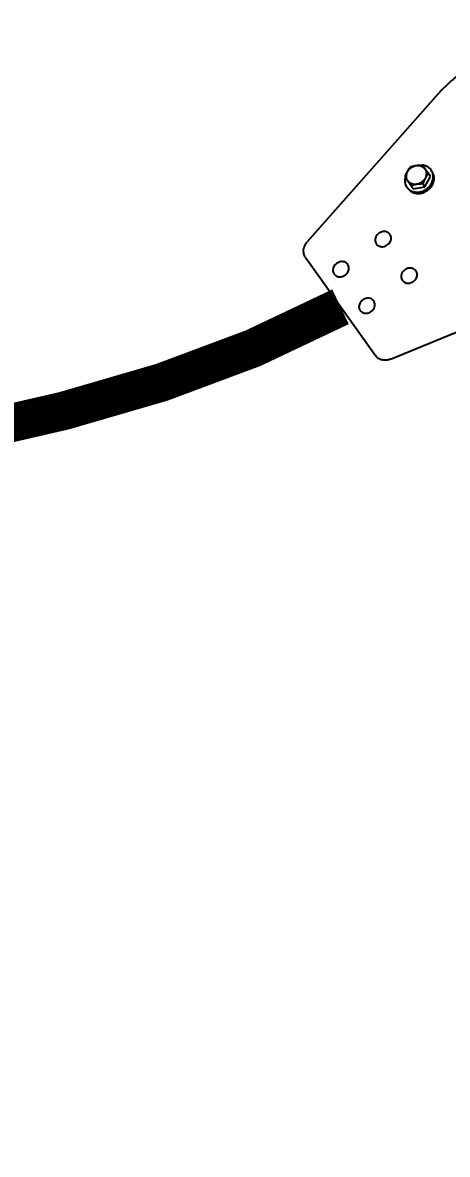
# Model space of a CAD drawing. Header units: feet. Extents: x 2321988 to 2329858, y 6722724 to 6730499.
# Drawn here: x 2326115.304 to 2326116.498, y 6726916.07 to 6726919.256 of the extents above; entities that cross this region are included whole.
import ezdxf

# ---------------------------------------------------------------- set-up
doc = ezdxf.new("R2010")
doc.units = ezdxf.units.FT
doc.header["$MEASUREMENT"] = 0
doc.header["$PDSIZE"] = 5
doc.layers.add('BESS Dimensions', color=3, linetype='Continuous')
doc.layers.add('C-BESS-EQUIPMENT', color=255, linetype='Continuous')
doc.styles.add('TG_DIMS', font='arial.ttf')
doc.dimstyles.new('TG-PROPOSED-ANNO', dxfattribs={"dimtxt": 0.1, "dimasz": 0.1, "dimexe": 0.05, "dimexo": 0.05, "dimgap": 0.02, "dimtad": 0, "dimtih": 1, "dimtoh": 1, "dimdsep": 46, "dimtxsty": 'TG_DIMS', "dimcen": 0, "dimclrd": 256, "dimclre": 256, "dimclrt": 256, "dimaunit": 1, "dimadec": 6, "dimazin": 2, "dimtfac": 1, "dimtofl": 0, "dimtmove": 1, "dimatfit": 3, "dimfxl": 1, "dimtolj": 1, "dimtzin": 0, "dimarcsym": 0})

# ---------------------------------------------------------------- blocks, each defined once
blk = doc.blocks.new('Midpoint Site Plan$0$141KV BREAKER')
at = {"linetype": 'Continuous'}
for p, q in [((66.97, 37.33), (62.917, 37.33)), ((62.521, 36.98), (61.018, 30.482)), ((68.885, 30.478), (67.382, 36.976)), ((66.767, 33.018), (66.589, 32.664)), ((66.767, 33.018), (67.245, 33.018)), ((66.877, 33.164), (66.932, 33.164)), ((66.589, 32.664), (66.767, 32.31)), ((66.589, 32.664), (66.714, 32.664)), ((66.767, 32.31), (67.245, 32.31)), ((66.877, 32.164), (66.932, 32.164))]:
    blk.add_line(p, q, dxfattribs=at)
for points, start_tangent, end_tangent in [([(62.521, 36.98), (62.576, 37.12), (62.667, 37.232), (62.785, 37.305), (62.917, 37.33)], (0.225394, 0.974268), (1, 0)), ([(66.97, 37.33), (67.061, 37.319), (67.149, 37.286), (67.229, 37.233), (67.296, 37.161), (67.348, 37.074), (67.382, 36.976)], (1, 0), (0.225394, -0.974268)), ([(64.455, 36.866), (64.421, 36.863), (64.354, 36.84), (64.296, 36.797), (64.25, 36.736), (64.221, 36.664), (64.211, 36.584)], (-1, 0), (0, -1)), ([(64.699, 36.584), (64.689, 36.664), (64.66, 36.736), (64.615, 36.797), (64.556, 36.84), (64.49, 36.863), (64.455, 36.866)], (0, 1), (-1, 0)), ([(65.97, 36.866), (65.936, 36.863), (65.869, 36.84), (65.811, 36.797), (65.765, 36.736), (65.736, 36.664), (65.727, 36.584)], (-1, 0), (0, -1)), ([(66.214, 36.584), (66.204, 36.664), (66.175, 36.736), (66.13, 36.797), (66.072, 36.84), (66.005, 36.863), (65.97, 36.866)], (0, 1), (-1, 0)), ([(64.211, 36.584), (64.221, 36.505), (64.25, 36.432), (64.296, 36.372), (64.354, 36.328), (64.421, 36.306), (64.455, 36.303)], (0, -1), (1, 0)), ([(64.455, 36.303), (64.49, 36.306), (64.556, 36.328), (64.615, 36.372), (64.66, 36.432), (64.689, 36.505), (64.699, 36.584)], (1, 0), (0, 1)), ([(65.727, 36.584), (65.736, 36.505), (65.765, 36.432), (65.811, 36.372), (65.869, 36.328), (65.936, 36.306), (65.97, 36.303)], (0, -1), (1, 0)), ([(65.97, 36.303), (66.005, 36.306), (66.072, 36.328), (66.13, 36.372), (66.175, 36.432), (66.204, 36.505), (66.214, 36.584)], (1, 0), (0, 1)), ([(64.455, 35.116), (64.421, 35.113), (64.354, 35.091), (64.296, 35.047), (64.25, 34.987), (64.221, 34.914), (64.211, 34.835)], (-1, 0), (0, -1)), ([(64.211, 34.835), (64.221, 34.755), (64.25, 34.683), (64.296, 34.622), (64.354, 34.579), (64.421, 34.556), (64.455, 34.553)], (0, -1), (1, 0)), ([(64.699, 34.835), (64.689, 34.914), (64.66, 34.987), (64.615, 35.047), (64.556, 35.091), (64.49, 35.113), (64.455, 35.116)], (0, 1), (-1, 0)), ([(64.455, 34.553), (64.49, 34.556), (64.556, 34.579), (64.615, 34.622), (64.66, 34.683), (64.689, 34.755), (64.699, 34.835)], (1, 0), (0, 1)), ([(65.97, 35.116), (65.936, 35.113), (65.869, 35.091), (65.811, 35.047), (65.765, 34.987), (65.736, 34.914), (65.727, 34.835)], (-1, 0), (0, -1)), ([(65.727, 34.835), (65.736, 34.755), (65.765, 34.683), (65.811, 34.622), (65.869, 34.579), (65.936, 34.556), (65.97, 34.553)], (0, -1), (1, 0)), ([(66.214, 34.835), (66.204, 34.914), (66.175, 34.987), (66.13, 35.047), (66.072, 35.091), (66.005, 35.113), (65.97, 35.116)], (0, 1), (-1, 0)), ([(65.97, 34.553), (66.005, 34.556), (66.072, 34.579), (66.13, 34.622), (66.175, 34.683), (66.204, 34.755), (66.214, 34.835)], (1, 0), (0, 1)), ([(66.877, 33.164), (66.815, 33.159), (66.755, 33.144), (66.697, 33.119), (66.643, 33.084), (66.593, 33.042), (66.55, 32.991), (66.513, 32.934), (66.483, 32.872), (66.461, 32.805), (66.448, 32.735), (66.444, 32.664), (66.448, 32.593), (66.461, 32.523), (66.483, 32.456), (66.513, 32.394), (66.55, 32.337), (66.593, 32.286), (66.643, 32.243), (66.697, 32.209), (66.755, 32.184), (66.815, 32.169), (66.877, 32.164)], (-1, 0), (1, 0)), ([(66.932, 33.164), (66.87, 33.159), (66.81, 33.144), (66.752, 33.119), (66.698, 33.084), (66.648, 33.042), (66.605, 32.991), (66.568, 32.934), (66.538, 32.872), (66.516, 32.805), (66.503, 32.735), (66.499, 32.664), (66.503, 32.593), (66.516, 32.523), (66.538, 32.456), (66.568, 32.394), (66.605, 32.337), (66.648, 32.286), (66.698, 32.243), (66.752, 32.209), (66.81, 32.184), (66.87, 32.169), (66.932, 32.164)], (-1, 0), (1, 0)), ([(66.714, 32.664), (66.744, 32.71), (66.771, 32.754), (66.796, 32.798), (66.818, 32.841), (66.839, 32.885), (66.858, 32.928), (66.875, 32.972), (66.891, 33.018)], (0.5547, 0.83205), (0.316228, 0.948683)), ([(66.779, 32.664), (66.784, 32.722), (66.796, 32.778), (66.816, 32.832), (66.844, 32.88), (66.878, 32.923), (66.918, 32.959), (66.962, 32.987), (67.01, 33.005), (67.059, 33.015), (67.11, 33.015), (67.159, 33.005), (67.207, 32.987), (67.251, 32.959), (67.291, 32.923), (67.325, 32.88), (67.353, 32.832), (67.373, 32.778), (67.385, 32.722), (67.39, 32.664)], (0, 1), (0, -1)), ([(67.237, 33.019), (67.215, 33.042), (67.166, 33.084), (67.112, 33.119), (67.054, 33.144), (66.993, 33.159), (66.932, 33.164)], (-0.657932, 0.753077), (-1, 0)), ([(67.245, 33.018), (67.275, 32.972), (67.302, 32.928), (67.327, 32.884), (67.35, 32.841), (67.37, 32.798), (67.389, 32.754), (67.406, 32.71), (67.422, 32.664)], (0.5547, -0.83205), (0.316228, -0.948683)), ([(66.891, 32.31), (66.875, 32.356), (66.858, 32.4), (66.839, 32.443), (66.818, 32.487), (66.796, 32.53), (66.771, 32.574), (66.744, 32.618), (66.714, 32.664)], (-0.316228, 0.948683), (-0.5547, 0.83205)), ([(67.39, 32.664), (67.385, 32.606), (67.373, 32.55), (67.353, 32.496), (67.325, 32.448), (67.291, 32.405), (67.251, 32.369), (67.207, 32.341), (67.159, 32.322), (67.11, 32.313), (67.059, 32.313), (67.01, 32.322), (66.962, 32.341), (66.918, 32.369), (66.878, 32.405), (66.844, 32.448), (66.816, 32.496), (66.796, 32.55), (66.784, 32.606), (66.779, 32.664)], (0, -1), (0, 1)), ([(67.422, 32.664), (67.406, 32.618), (67.389, 32.574), (67.37, 32.53), (67.35, 32.487), (67.327, 32.443), (67.302, 32.4), (67.275, 32.356), (67.245, 32.31)], (-0.316228, -0.948683), (-0.5547, -0.83205)), ([(66.932, 32.164), (66.993, 32.169), (67.054, 32.184), (67.112, 32.209), (67.166, 32.243), (67.215, 32.286), (67.237, 32.309)], (1, 0), (0.657932, 0.753077)), ([(69.011, 29.538), (68.987, 29.864), (68.885, 30.478)], (-0.03939, 0.999224), (-0.225394, 0.974268))]:
    blk.add_spline(points, degree=3, dxfattribs=dict(at, start_tangent=start_tangent, end_tangent=end_tangent))
blk = doc.blocks.new('*D109')
at = {"layer": 'BESS Dimensions', "lineweight": -2, "transparency": 16777216}
for p, q in [((2326125.1693, 6727002.8662), (2326110.2842, 6727023.7584)), ((2326105.0412, 6727013.8836), (2326040.7778, 6726968.0974)), ((2325956.6732, 6726908.1749), (2326020.9365, 6726953.961)), ((2325960.5127, 6726885.5523), (2325945.6276, 6726906.4444))]:
    blk.add_line(p, q, dxfattribs=at)
at = {"layer": 'BESS Dimensions', "transparency": 16777216}
for points in [[(2326104.0741, 6727015.241), (2326106.0083, 6727012.5262), (2326113.1855, 6727019.6862)], [(2325955.7061, 6726909.5323), (2325957.6403, 6726906.8175), (2325948.5289, 6726902.3723)]]:
    blk.add_solid(points, dxfattribs=at)
at = {"layer": 'Defpoints', "color": 0, "transparency": 16777216}
for p in [(2326128.0706, 6726998.7941), (2325948.5289, 6726902.3723), (2325963.414, 6726881.4801)]:
    blk.add_point(p, dxfattribs=at)
at = {"layer": 'BESS Dimensions', "transparency": 16777216, "insert": (2326030.8572, 6726961.0292), "char_height": 10, "attachment_point": 5, "style": 'TG_DIMS'}
blk.add_mtext("\\A1;202.17'", dxfattribs=at)

msp = doc.modelspace()

# ---------------------------------------------------------------- linework, layer by layer
at = {"layer": 'C-BESS-EQUIPMENT', "const_width": 0.1083}
msp.add_lwpolyline([(2326106.7648, 6726914.6539), (2326108.0532, 6726915.5285), (2326109.189, 6726916.2177), (2326110.1862, 6726916.7461), (2326111.0586, 6726917.138), (2326111.8199, 6726917.418), (2326112.4841, 6726917.6106), (2326113.0649, 6726917.7403), (2326113.5763, 6726917.8316), (2326114.0307, 6726917.9058), (2326114.4359, 6726917.971), (2326114.7985, 6726918.0324), (2326115.1249, 6726918.095), (2326115.4215, 6726918.1636), (2326115.695, 6726918.2433), (2326115.9517, 6726918.3392), (2326116.1982, 6726918.4561)], dxfattribs=at)

# ---------------------------------------------------------------- block references
at = {"layer": 'C-BESS-EQUIPMENT', "xscale": 0.08333333333333331, "yscale": 0.08333333333333331, "zscale": 0.08333333333333331, "rotation": 125.4687976106775}
msp.add_blockref('Midpoint Site Plan$0$141KV BREAKER', (2326121.8721, 6726915.8536), dxfattribs=at)

# ---------------------------------------------------------------- dimensions: what is measured, and where the dimension line sits
at = {"layer": 'BESS Dimensions'}
dim = msp.add_aligned_dim(p1=(2326128.0706, 6726998.7941), p2=(2325963.414, 6726881.4801), distance=-25.6525, dimstyle='TG-PROPOSED-ANNO', override={"dimscale": 50, "dimpost": "'"}, dxfattribs=at)
dim.commit()
dim.dimension.update_dxf_attribs({"geometry": '*D109', "text_midpoint": (2326030.8572, 6726961.0292)})

doc.saveas('drawing.dxf')
